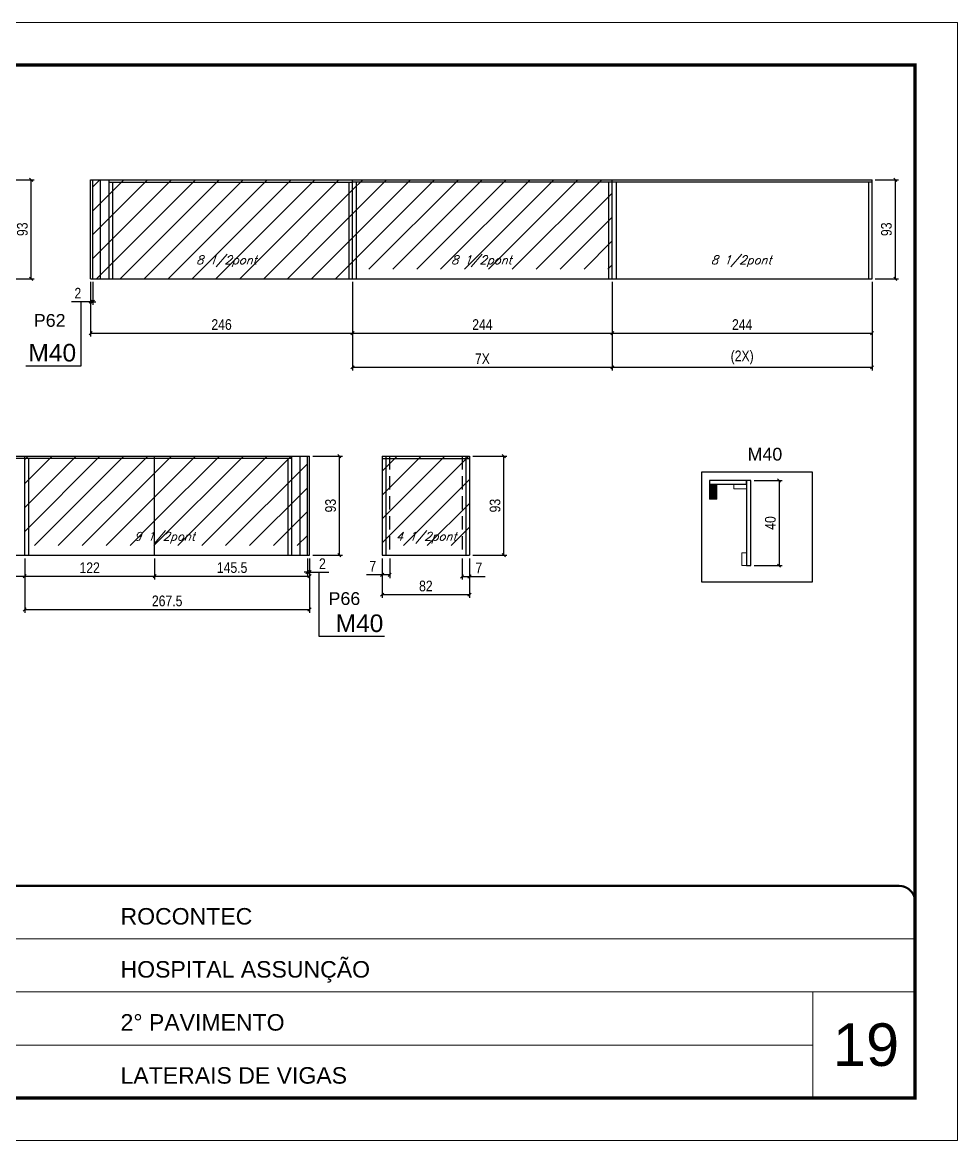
# Model space of a CAD drawing. Extents: x 137137 to 143418, y 10464 to 34486.
# Drawn here: x 140927 to 141806, y 28841 to 29891 of the extents above; entities that cross this region are included whole.
import ezdxf

# ---------------------------------------------------------------- set-up
doc = ezdxf.new("R2010")
doc.units = 0
for name, pattern in [('CONTINUO', [0]), ('DASHED', [0.75, 0.5, -0.25]), ('HIDDEN', [0.375, 0.25, -0.125])]:
    doc.linetypes.add(name, pattern=pattern)
for name, color, linetype in [('5', 5, 'Continuous'), ('COTA', 241, 'Continuous'), ('NOMENCLATURA', 7, 'Continuous'), ('Painéis', 200, 'Continuous'), ('Reaproveitamento', 251, 'Continuous'), ('SARR_2.2x7', 40, 'Continuous'), ('SARR_3.5x7', 81, 'Continuous'), ('texto', 7, 'Continuous')]:
    doc.layers.add(name, color=color, linetype=linetype)
for name, color, linetype, lineweight in [('CARIMBO', 255, 'Continuous', 9), ('Folhas', 255, 'Continuous', 9), ('Madeira', 126, 'Continuous', 18), ('Sarr 2.2x7', 40, 'Continuous', 9), ('SARRAFO DE PRESSAO', 251, 'DASHED', 9)]:
    doc.layers.add(name, color=color, linetype=linetype, lineweight=lineweight)
doc.styles.add('ARIAL', font='arial.ttf')
doc.styles.add('COTA TECNICA', font='techl___.ttf', dxfattribs={"height": 10})
doc.styles.add('Romans', font='romans.shx')
doc.styles.get("Standard").update_dxf_attribs({"font": 'arial.ttf'})
doc.dimstyles.new('PAINEL', dxfattribs={"dimtxt": 10, "dimasz": 3, "dimexe": 3, "dimexo": 3, "dimgap": 3, "dimtad": 1, "dimdec": 1, "dimzin": 12, "dimdsep": 46, "dimtxsty": 'COTA TECNICA', "dimblk1": 'OBLIQUE', "dimblk2": 'OBLIQUE', "dimsah": 1, "dimcen": 0.9, "dimclrd": 4, "dimclre": 4, "dimclrt": 240, "dimadec": 1, "dimazin": 3, "dimtfac": 1, "dimtdec": 1, "dimtmove": 0, "dimatfit": 3, "dimfxl": 1, "dimtolj": 1, "dimtzin": 12, "dimarcsym": 0})
pattern_1 = [(45, (1585, -4e-12), (-11.2253202, 11.2253202), [])]
pattern_2 = [(45, (1822.164, -4e-12), (-11.2253202, 11.2253202), [])]

# ---------------------------------------------------------------- blocks, each defined once
blk = doc.blocks.new('9999999999')
at = {"color": 30, "linetype": 'CONTINUO'}
for p, q in [((98564.6, 34379.6), (99584, 34379.6)), ((98564.6, 34329.8), (99488, 34329.8)), ((99584, 34329.8), (99488, 34329.8)), ((99488, 34329.8), (99488, 34230.2)), ((98564.6, 34280), (99488, 34280))]:
    blk.add_line(p, q, dxfattribs=at)
at = {"color": 30, "linetype": 'CONTINUO', "const_width": 2}
blk.add_lwpolyline([(99584, 34230.2), (99584, 34414.4, 0.414214), (99569, 34429.4), (98229, 34429.4, 0.414214), (98214, 34414.4), (98214, 34245.2, 0.414214), (98229, 34230.2), (99584, 34230.2)], format="xyb", dxfattribs=at)
at = {"layer": 'Folhas'}
blk.add_lwpolyline([(98139, 34190.2), (99624, 34190.2), (99624, 35240.2), (98139, 35240.2)], close=True, dxfattribs=at)
at = {"layer": 'Folhas', "color": 30, "const_width": 3}
blk.add_lwpolyline([(98214, 34230.2), (99584, 34230.2), (99584, 35200.2), (98214, 35200.2)], close=True, dxfattribs=at)
at = {"color": 7, "linetype": 'Continuous', "ltscale": 5, "style": 'ARIAL'}
for s, height, p in [('ROCONTEC', 15.48, (98837.7, 34393.1)), ('HOSPITAL ASSUNÇÃO', 15.483, (98837.7, 34343.3)), ('2° PAVIMENTO', 15.483, (98837.7, 34293.5)), ('LATERAIS DE VIGAS', 15.483, (98837.7, 34243.7))]:
    blk.add_text(s, height=height, dxfattribs=at).set_placement(p)
blk = doc.blocks.new('_Oblique')
at = {"color": 0, "linetype": 'ByBlock', "lineweight": -2}
blk.add_line((-0.5, -0.5), (0.5, 0.5), dxfattribs=at)
blk = doc.blocks.new('*D90')
at = {"layer": 'COTA', "color": 4, "lineweight": -2, "ltscale": 25, "transparency": 16777216}
for p, q in [((140991.4, 29647.7), (140991.4, 29596.6)), ((141237.4, 29647.7), (141237.4, 29596.6)), ((140991.4, 29599.6), (141237.4, 29599.6))]:
    blk.add_line(p, q, dxfattribs=at)
at = {"layer": 'Defpoints', "color": 0, "ltscale": 25, "transparency": 16777216}
for p in [(140991.4, 29650.7), (141237.4, 29650.7), (141237.4, 29599.6)]:
    blk.add_point(p, dxfattribs=at)
at = {"layer": 'COTA', "color": 4, "lineweight": -2, "ltscale": 25, "transparency": 16777216, "xscale": 3, "yscale": 3, "zscale": 3, "rotation": 180}
blk.add_blockref('_Oblique', (140991.4, 29599.6), dxfattribs=at)
at = {"layer": 'COTA', "color": 4, "lineweight": -2, "ltscale": 25, "transparency": 16777216, "xscale": 3, "yscale": 3, "zscale": 3}
blk.add_blockref('_Oblique', (141237.4, 29599.6), dxfattribs=at)
at = {"layer": 'COTA', "color": 240, "ltscale": 25, "transparency": 16777216, "insert": (141114.4, 29607.7), "char_height": 10, "attachment_point": 5, "style": 'COTA TECNICA'}
blk.add_mtext('\\A1;246', dxfattribs=at)
blk = doc.blocks.new('*D91')
at = {"layer": 'COTA', "color": 4, "lineweight": -2, "ltscale": 25, "transparency": 16777216}
for p, q in [((141237.4, 29647.7), (141237.4, 29596.6)), ((141481.4, 29647.7), (141481.4, 29596.6)), ((141237.4, 29599.6), (141481.4, 29599.6))]:
    blk.add_line(p, q, dxfattribs=at)
at = {"layer": 'Defpoints', "color": 0, "ltscale": 25, "transparency": 16777216}
for p in [(141237.4, 29650.7), (141481.4, 29650.7), (141481.4, 29599.6)]:
    blk.add_point(p, dxfattribs=at)
at = {"layer": 'COTA', "color": 4, "lineweight": -2, "ltscale": 25, "transparency": 16777216, "xscale": 3, "yscale": 3, "zscale": 3, "rotation": 180}
blk.add_blockref('_Oblique', (141237.4, 29599.6), dxfattribs=at)
at = {"layer": 'COTA', "color": 4, "lineweight": -2, "ltscale": 25, "transparency": 16777216, "xscale": 3, "yscale": 3, "zscale": 3}
blk.add_blockref('_Oblique', (141481.4, 29599.6), dxfattribs=at)
at = {"layer": 'COTA', "color": 240, "ltscale": 25, "transparency": 16777216, "insert": (141359.4, 29607.7), "char_height": 10, "attachment_point": 5, "style": 'COTA TECNICA'}
blk.add_mtext('\\A1;244', dxfattribs=at)
blk = doc.blocks.new('*D92')
at = {"layer": 'COTA', "color": 4, "lineweight": -2, "ltscale": 25, "transparency": 16777216}
for p, q in [((141200, 29484.2), (141228, 29484.2)), ((141225, 29484.2), (141225, 29391.2)), ((141200, 29391.2), (141228, 29391.2))]:
    blk.add_line(p, q, dxfattribs=at)
at = {"layer": 'Defpoints', "color": 0, "ltscale": 25, "transparency": 16777216}
for p in [(141197, 29484.2), (141197, 29391.2), (141225, 29391.2)]:
    blk.add_point(p, dxfattribs=at)
at = {"layer": 'COTA', "color": 4, "lineweight": -2, "ltscale": 25, "transparency": 16777216, "xscale": 3, "yscale": 3, "zscale": 3}
for p, rotation in [((141225, 29484.2), 90), ((141225, 29391.2), 270)]:
    blk.add_blockref('_Oblique', p, dxfattribs=dict(at, rotation=rotation))
at = {"layer": 'COTA', "color": 240, "ltscale": 25, "transparency": 16777216, "insert": (141216.8, 29437.7), "char_height": 10, "attachment_point": 5, "rotation": 90, "style": 'COTA TECNICA'}
blk.add_mtext('\\A1;93', dxfattribs=at)
blk = doc.blocks.new('*D89')
at = {"layer": 'COTA', "color": 4, "lineweight": -2, "ltscale": 25, "transparency": 16777216}
for p, q in [((141237.4, 29647.7), (141237.4, 29564.6)), ((141481.4, 29647.7), (141481.4, 29564.6)), ((141237.4, 29567.6), (141481.4, 29567.6))]:
    blk.add_line(p, q, dxfattribs=at)
at = {"layer": 'Defpoints', "color": 0, "ltscale": 25, "transparency": 16777216}
for p in [(141237.4, 29650.7), (141481.4, 29650.7), (141481.4, 29567.6)]:
    blk.add_point(p, dxfattribs=at)
at = {"layer": 'COTA', "color": 4, "lineweight": -2, "ltscale": 25, "transparency": 16777216, "xscale": 3, "yscale": 3, "zscale": 3, "rotation": 180}
blk.add_blockref('_Oblique', (141237.4, 29567.6), dxfattribs=at)
at = {"layer": 'COTA', "color": 4, "lineweight": -2, "ltscale": 25, "transparency": 16777216, "xscale": 3, "yscale": 3, "zscale": 3}
blk.add_blockref('_Oblique', (141481.4, 29567.6), dxfattribs=at)
at = {"layer": 'COTA', "color": 240, "ltscale": 25, "transparency": 16777216, "insert": (141359.4, 29575.6), "char_height": 10, "attachment_point": 5, "style": 'COTA TECNICA'}
blk.add_mtext('\\A1;7X', dxfattribs=at)
blk = doc.blocks.new('*D93')
at = {"layer": 'COTA', "color": 4, "lineweight": -2, "ltscale": 25, "transparency": 16777216}
for p, q in [((140929.5, 29388.2), (140929.5, 29337.1)), ((141197, 29388.2), (141197, 29337.1)), ((140929.5, 29340.1), (141197, 29340.1))]:
    blk.add_line(p, q, dxfattribs=at)
at = {"layer": 'Defpoints', "color": 0, "ltscale": 25, "transparency": 16777216}
for p in [(140929.5, 29391.2), (141197, 29391.2), (141197, 29340.1)]:
    blk.add_point(p, dxfattribs=at)
at = {"layer": 'COTA', "color": 4, "lineweight": -2, "ltscale": 25, "transparency": 16777216, "xscale": 3, "yscale": 3, "zscale": 3, "rotation": 180}
blk.add_blockref('_Oblique', (140929.5, 29340.1), dxfattribs=at)
at = {"layer": 'COTA', "color": 4, "lineweight": -2, "ltscale": 25, "transparency": 16777216, "xscale": 3, "yscale": 3, "zscale": 3}
blk.add_blockref('_Oblique', (141197, 29340.1), dxfattribs=at)
at = {"layer": 'COTA', "color": 240, "ltscale": 25, "transparency": 16777216, "insert": (141063.3, 29348.2), "char_height": 10, "attachment_point": 5, "style": 'COTA TECNICA'}
blk.add_mtext('\\A1;267.5', dxfattribs=at)
blk = doc.blocks.new('*D94')
at = {"layer": 'COTA', "color": 4, "lineweight": -2, "ltscale": 25, "transparency": 16777216}
for p, q in [((140929.5, 29388.2), (140929.5, 29368.4)), ((141051.5, 29388.2), (141051.5, 29368.4)), ((140929.5, 29371.4), (141051.5, 29371.4))]:
    blk.add_line(p, q, dxfattribs=at)
at = {"layer": 'Defpoints', "color": 0, "ltscale": 25, "transparency": 16777216}
for p in [(140929.5, 29391.2), (141051.5, 29391.2), (141051.5, 29371.4)]:
    blk.add_point(p, dxfattribs=at)
at = {"layer": 'COTA', "color": 4, "lineweight": -2, "ltscale": 25, "transparency": 16777216, "xscale": 3, "yscale": 3, "zscale": 3, "rotation": 180}
blk.add_blockref('_Oblique', (140929.5, 29371.4), dxfattribs=at)
at = {"layer": 'COTA', "color": 4, "lineweight": -2, "ltscale": 25, "transparency": 16777216, "xscale": 3, "yscale": 3, "zscale": 3}
blk.add_blockref('_Oblique', (141051.5, 29371.4), dxfattribs=at)
at = {"layer": 'COTA', "color": 240, "ltscale": 25, "transparency": 16777216, "insert": (140990.5, 29379.4), "char_height": 10, "attachment_point": 5, "style": 'COTA TECNICA'}
blk.add_mtext('\\A1;122', dxfattribs=at)
blk = doc.blocks.new('*D95')
at = {"layer": 'COTA', "color": 4, "lineweight": -2, "ltscale": 25, "transparency": 16777216}
for p, q in [((141051.5, 29388.2), (141051.5, 29368.4)), ((141197, 29388.2), (141197, 29368.4)), ((141051.5, 29371.4), (141197, 29371.4))]:
    blk.add_line(p, q, dxfattribs=at)
at = {"layer": 'Defpoints', "color": 0, "ltscale": 25, "transparency": 16777216}
for p in [(141051.5, 29391.2), (141197, 29391.2), (141197, 29371.4)]:
    blk.add_point(p, dxfattribs=at)
at = {"layer": 'COTA', "color": 4, "lineweight": -2, "ltscale": 25, "transparency": 16777216, "xscale": 3, "yscale": 3, "zscale": 3, "rotation": 180}
blk.add_blockref('_Oblique', (141051.5, 29371.4), dxfattribs=at)
at = {"layer": 'COTA', "color": 4, "lineweight": -2, "ltscale": 25, "transparency": 16777216, "xscale": 3, "yscale": 3, "zscale": 3}
blk.add_blockref('_Oblique', (141197, 29371.4), dxfattribs=at)
at = {"layer": 'COTA', "color": 240, "ltscale": 25, "transparency": 16777216, "insert": (141124.3, 29379.5), "char_height": 10, "attachment_point": 5, "style": 'COTA TECNICA'}
blk.add_mtext('\\A1;145.5', dxfattribs=at)
blk = doc.blocks.new('*D171')
at = {"layer": 'COTA', "color": 4, "lineweight": -2, "ltscale": 25, "transparency": 16777216}
for p, q in [((141195, 29388.2), (141195, 29372.2)), ((141197, 29388.2), (141197, 29372.2)), ((141195, 29375.2), (141192, 29375.2)), ((141195, 29375.2), (141197, 29375.2)), ((141197, 29375.2), (141215.1, 29375.2))]:
    blk.add_line(p, q, dxfattribs=at)
at = {"layer": 'Defpoints', "color": 0, "ltscale": 25, "transparency": 16777216}
for p in [(141195, 29391.2), (141197, 29391.2), (141197, 29375.2)]:
    blk.add_point(p, dxfattribs=at)
at = {"layer": 'COTA', "color": 4, "lineweight": -2, "ltscale": 25, "transparency": 16777216, "xscale": 3, "yscale": 3, "zscale": 3}
blk.add_blockref('_Oblique', (141195, 29375.2), dxfattribs=at)
at = {"layer": 'COTA', "color": 4, "lineweight": -2, "ltscale": 25, "transparency": 16777216, "xscale": 3, "yscale": 3, "zscale": 3, "rotation": 180}
blk.add_blockref('_Oblique', (141197, 29375.2), dxfattribs=at)
at = {"layer": 'COTA', "color": 240, "ltscale": 25, "transparency": 16777216, "insert": (141209.1, 29383.2), "char_height": 10, "attachment_point": 5, "style": 'COTA TECNICA'}
blk.add_mtext('\\A1;2', dxfattribs=at)
blk = doc.blocks.new('*D172')
at = {"layer": 'Defpoints', "color": 0, "linetype": 'ByBlock', "transparency": 16777216}
for p in [(141611.6, 29461.4), (141611.6, 29381.4), (141638, 29381.4)]:
    blk.add_point(p, dxfattribs=at)
at = {"layer": 'Sarr 2.2x7', "color": 4, "linetype": 'ByBlock', "lineweight": -2, "transparency": 16777216}
for p, q in [((141614.6, 29461.4), (141641, 29461.4)), ((141638, 29461.4), (141638, 29381.4)), ((141614.6, 29381.4), (141641, 29381.4))]:
    blk.add_line(p, q, dxfattribs=at)
at = {"layer": 'Sarr 2.2x7', "color": 4, "linetype": 'ByBlock', "lineweight": -2, "transparency": 16777216, "xscale": 3, "yscale": 3, "zscale": 3}
for p, rotation in [((141638, 29461.4), 90), ((141638, 29381.4), 270)]:
    blk.add_blockref('_Oblique', p, dxfattribs=dict(at, rotation=rotation))
at = {"layer": 'Sarr 2.2x7', "color": 240, "linetype": 'ByBlock', "transparency": 16777216, "insert": (141629.9, 29421.4), "char_height": 10, "attachment_point": 5, "rotation": 90, "style": 'COTA TECNICA'}
blk.add_mtext('\\A1;40', dxfattribs=at)
blk = doc.blocks.new('*D173')
at = {"layer": 'COTA', "color": 4, "lineweight": -2, "ltscale": 25, "transparency": 16777216}
for p, q in [((141340.3, 29388.2), (141340.3, 29368.2)), ((141347.3, 29388.2), (141347.3, 29368.2)), ((141340.3, 29371.2), (141347.3, 29371.2)), ((141347.3, 29371.2), (141362, 29371.2))]:
    blk.add_line(p, q, dxfattribs=at)
at = {"layer": 'Defpoints', "color": 0, "ltscale": 25, "transparency": 16777216}
for p in [(141340.3, 29391.2), (141347.3, 29391.2), (141347.3, 29371.2)]:
    blk.add_point(p, dxfattribs=at)
at = {"layer": 'COTA', "color": 4, "lineweight": -2, "ltscale": 25, "transparency": 16777216, "xscale": 3, "yscale": 3, "zscale": 3, "rotation": 180}
blk.add_blockref('_Oblique', (141340.3, 29371.2), dxfattribs=at)
at = {"layer": 'COTA', "color": 4, "lineweight": -2, "ltscale": 25, "transparency": 16777216, "xscale": 3, "yscale": 3, "zscale": 3}
blk.add_blockref('_Oblique', (141347.3, 29371.2), dxfattribs=at)
at = {"layer": 'COTA', "color": 240, "ltscale": 25, "transparency": 16777216, "insert": (141356.1, 29379.3), "char_height": 10, "attachment_point": 5, "style": 'COTA TECNICA'}
blk.add_mtext('\\A1;7', dxfattribs=at)
blk = doc.blocks.new('*D174')
at = {"layer": 'COTA', "color": 4, "lineweight": -2, "ltscale": 25, "transparency": 16777216}
for p, q in [((141265.3, 29388.2), (141265.3, 29369.7)), ((141272.3, 29388.2), (141272.3, 29369.7)), ((141265.3, 29372.7), (141250.5, 29372.7)), ((141272.3, 29372.7), (141265.3, 29372.7))]:
    blk.add_line(p, q, dxfattribs=at)
at = {"layer": 'Defpoints', "color": 0, "ltscale": 25, "transparency": 16777216}
for p in [(141265.3, 29391.2), (141272.3, 29391.2), (141265.3, 29372.7)]:
    blk.add_point(p, dxfattribs=at)
at = {"layer": 'COTA', "color": 4, "lineweight": -2, "ltscale": 25, "transparency": 16777216, "xscale": 3, "yscale": 3, "zscale": 3, "rotation": 180}
blk.add_blockref('_Oblique', (141265.3, 29372.7), dxfattribs=at)
at = {"layer": 'COTA', "color": 4, "lineweight": -2, "ltscale": 25, "transparency": 16777216, "xscale": 3, "yscale": 3, "zscale": 3}
blk.add_blockref('_Oblique', (141272.3, 29372.7), dxfattribs=at)
at = {"layer": 'COTA', "color": 240, "ltscale": 25, "transparency": 16777216, "insert": (141256.4, 29380.8), "char_height": 10, "attachment_point": 5, "style": 'COTA TECNICA'}
blk.add_mtext('\\A1;7', dxfattribs=at)
blk = doc.blocks.new('*D175')
at = {"layer": 'COTA', "color": 4, "lineweight": -2, "ltscale": 25, "transparency": 16777216}
for p, q in [((141265.3, 29388.2), (141265.3, 29351.1)), ((141347.3, 29388.2), (141347.3, 29351.1)), ((141347.3, 29354.1), (141265.3, 29354.1))]:
    blk.add_line(p, q, dxfattribs=at)
at = {"layer": 'Defpoints', "color": 0, "ltscale": 25, "transparency": 16777216}
for p in [(141265.3, 29391.2), (141347.3, 29391.2), (141265.3, 29354.1)]:
    blk.add_point(p, dxfattribs=at)
at = {"layer": 'COTA', "color": 4, "lineweight": -2, "ltscale": 25, "transparency": 16777216, "xscale": 3, "yscale": 3, "zscale": 3, "rotation": 180}
blk.add_blockref('_Oblique', (141265.3, 29354.1), dxfattribs=at)
at = {"layer": 'COTA', "color": 4, "lineweight": -2, "ltscale": 25, "transparency": 16777216, "xscale": 3, "yscale": 3, "zscale": 3}
blk.add_blockref('_Oblique', (141347.3, 29354.1), dxfattribs=at)
at = {"layer": 'COTA', "color": 240, "ltscale": 25, "transparency": 16777216, "insert": (141306.3, 29362.2), "char_height": 10, "attachment_point": 5, "style": 'COTA TECNICA'}
blk.add_mtext('\\A1;82', dxfattribs=at)
blk = doc.blocks.new('*D176')
at = {"layer": 'COTA', "color": 4, "lineweight": -2, "ltscale": 25, "transparency": 16777216}
for p, q in [((141350.3, 29484.2), (141382.5, 29484.2)), ((141379.5, 29391.2), (141379.5, 29484.2)), ((141350.3, 29391.2), (141382.5, 29391.2))]:
    blk.add_line(p, q, dxfattribs=at)
at = {"layer": 'Defpoints', "color": 0, "ltscale": 25, "transparency": 16777216}
for p in [(141347.3, 29484.2), (141379.5, 29484.2), (141347.3, 29391.2)]:
    blk.add_point(p, dxfattribs=at)
at = {"layer": 'COTA', "color": 4, "lineweight": -2, "ltscale": 25, "transparency": 16777216, "xscale": 3, "yscale": 3, "zscale": 3}
for p, rotation in [((141379.5, 29484.2), 90), ((141379.5, 29391.2), 270)]:
    blk.add_blockref('_Oblique', p, dxfattribs=dict(at, rotation=rotation))
at = {"layer": 'COTA', "color": 240, "ltscale": 25, "transparency": 16777216, "insert": (141371.3, 29437.7), "char_height": 10, "attachment_point": 5, "rotation": 90, "style": 'COTA TECNICA'}
blk.add_mtext('\\A1;93', dxfattribs=at)
blk = doc.blocks.new('*D992')
at = {"layer": 'COTA', "color": 4, "lineweight": -2, "ltscale": 25, "transparency": 16777216}
for p, q in [((140913.3, 29743.7), (140938.5, 29743.7)), ((140935.5, 29650.7), (140935.5, 29743.7)), ((140913.3, 29650.7), (140938.5, 29650.7))]:
    blk.add_line(p, q, dxfattribs=at)
at = {"layer": 'Defpoints', "color": 0, "ltscale": 25, "transparency": 16777216}
for p in [(140910.3, 29743.7), (140935.5, 29743.7), (140910.3, 29650.7)]:
    blk.add_point(p, dxfattribs=at)
at = {"layer": 'COTA', "color": 4, "lineweight": -2, "ltscale": 25, "transparency": 16777216, "xscale": 3, "yscale": 3, "zscale": 3}
for p, rotation in [((140935.5, 29743.7), 90), ((140935.5, 29650.7), 270)]:
    blk.add_blockref('_Oblique', p, dxfattribs=dict(at, rotation=rotation))
at = {"layer": 'COTA', "color": 240, "ltscale": 25, "transparency": 16777216, "insert": (140927.3, 29697.2), "char_height": 10, "attachment_point": 5, "rotation": 90, "style": 'COTA TECNICA'}
blk.add_mtext('\\A1;93', dxfattribs=at)
blk = doc.blocks.new('*D993')
at = {"layer": 'COTA', "color": 4, "lineweight": -2, "ltscale": 25, "transparency": 16777216}
for p, q in [((140991.4, 29647.7), (140991.4, 29626.2)), ((140993.4, 29647.7), (140993.4, 29626.2)), ((140991.4, 29629.2), (140973.3, 29629.2)), ((140993.4, 29629.2), (140991.4, 29629.2)), ((140993.4, 29629.2), (140996.4, 29629.2))]:
    blk.add_line(p, q, dxfattribs=at)
at = {"layer": 'Defpoints', "color": 0, "ltscale": 25, "transparency": 16777216}
for p in [(140991.4, 29650.7), (140993.4, 29650.7), (140991.4, 29629.2)]:
    blk.add_point(p, dxfattribs=at)
at = {"layer": 'COTA', "color": 4, "lineweight": -2, "ltscale": 25, "transparency": 16777216, "xscale": 3, "yscale": 3, "zscale": 3}
blk.add_blockref('_Oblique', (140991.4, 29629.2), dxfattribs=at)
at = {"layer": 'COTA', "color": 4, "lineweight": -2, "ltscale": 25, "transparency": 16777216, "xscale": 3, "yscale": 3, "zscale": 3, "rotation": 180}
blk.add_blockref('_Oblique', (140993.4, 29629.2), dxfattribs=at)
at = {"layer": 'COTA', "color": 240, "ltscale": 25, "transparency": 16777216, "insert": (140979.4, 29637.2), "char_height": 10, "attachment_point": 5, "style": 'COTA TECNICA'}
blk.add_mtext('\\A1;2', dxfattribs=at)
blk = doc.blocks.new('*D994')
at = {"layer": 'COTA', "color": 4, "lineweight": -2, "ltscale": 25, "transparency": 16777216}
for p, q in [((141481.4, 29647.7), (141481.4, 29596.6)), ((141725.4, 29647.7), (141725.4, 29596.6)), ((141481.4, 29599.6), (141725.4, 29599.6))]:
    blk.add_line(p, q, dxfattribs=at)
at = {"layer": 'Defpoints', "color": 0, "ltscale": 25, "transparency": 16777216}
for p in [(141481.4, 29650.7), (141725.4, 29650.7), (141725.4, 29599.6)]:
    blk.add_point(p, dxfattribs=at)
at = {"layer": 'COTA', "color": 4, "lineweight": -2, "ltscale": 25, "transparency": 16777216, "xscale": 3, "yscale": 3, "zscale": 3, "rotation": 180}
blk.add_blockref('_Oblique', (141481.4, 29599.6), dxfattribs=at)
at = {"layer": 'COTA', "color": 4, "lineweight": -2, "ltscale": 25, "transparency": 16777216, "xscale": 3, "yscale": 3, "zscale": 3}
blk.add_blockref('_Oblique', (141725.4, 29599.6), dxfattribs=at)
at = {"layer": 'COTA', "color": 240, "ltscale": 25, "transparency": 16777216, "insert": (141603.4, 29607.7), "char_height": 10, "attachment_point": 5, "style": 'COTA TECNICA'}
blk.add_mtext('\\A1;244', dxfattribs=at)
blk = doc.blocks.new('*D995')
at = {"layer": 'COTA', "color": 4, "lineweight": -2, "ltscale": 25, "transparency": 16777216}
for p, q in [((141481.4, 29647.7), (141481.4, 29564.6)), ((141725.4, 29647.7), (141725.4, 29564.6)), ((141481.4, 29567.6), (141725.4, 29567.6))]:
    blk.add_line(p, q, dxfattribs=at)
at = {"layer": 'Defpoints', "color": 0, "ltscale": 25, "transparency": 16777216}
for p in [(141481.4, 29650.7), (141725.4, 29650.7), (141725.4, 29567.6)]:
    blk.add_point(p, dxfattribs=at)
at = {"layer": 'COTA', "color": 4, "lineweight": -2, "ltscale": 25, "transparency": 16777216, "xscale": 3, "yscale": 3, "zscale": 3, "rotation": 180}
blk.add_blockref('_Oblique', (141481.4, 29567.6), dxfattribs=at)
at = {"layer": 'COTA', "color": 4, "lineweight": -2, "ltscale": 25, "transparency": 16777216, "xscale": 3, "yscale": 3, "zscale": 3}
blk.add_blockref('_Oblique', (141725.4, 29567.6), dxfattribs=at)
at = {"layer": 'COTA', "color": 240, "ltscale": 25, "transparency": 16777216, "insert": (141603.4, 29576.8), "char_height": 10, "attachment_point": 5, "style": 'COTA TECNICA'}
blk.add_mtext('\\A1;(2X)', dxfattribs=at)
blk = doc.blocks.new('*D996')
at = {"layer": 'COTA', "color": 4, "lineweight": -2, "ltscale": 25, "transparency": 16777216}
for p, q in [((140729.5, 29388.2), (140729.5, 29368.4)), ((140929.5, 29388.2), (140929.5, 29368.4)), ((140729.5, 29371.4), (140929.5, 29371.4))]:
    blk.add_line(p, q, dxfattribs=at)
at = {"layer": 'Defpoints', "color": 0, "ltscale": 25, "transparency": 16777216}
for p in [(140729.5, 29391.2), (140929.5, 29391.2), (140929.5, 29371.4)]:
    blk.add_point(p, dxfattribs=at)
at = {"layer": 'COTA', "color": 4, "lineweight": -2, "ltscale": 25, "transparency": 16777216, "xscale": 3, "yscale": 3, "zscale": 3, "rotation": 180}
blk.add_blockref('_Oblique', (140729.5, 29371.4), dxfattribs=at)
at = {"layer": 'COTA', "color": 4, "lineweight": -2, "ltscale": 25, "transparency": 16777216, "xscale": 3, "yscale": 3, "zscale": 3}
blk.add_blockref('_Oblique', (140929.5, 29371.4), dxfattribs=at)
at = {"layer": 'COTA', "color": 240, "ltscale": 25, "transparency": 16777216, "insert": (140829.5, 29379.5), "char_height": 10, "attachment_point": 5, "style": 'COTA TECNICA'}
blk.add_mtext('\\A1;200', dxfattribs=at)
blk = doc.blocks.new('*D999')
at = {"layer": 'COTA', "color": 4, "lineweight": -2, "ltscale": 25, "transparency": 16777216}
for p, q in [((141728.4, 29743.7), (141750.2, 29743.7)), ((141747.2, 29743.7), (141747.2, 29650.7)), ((141728.4, 29650.7), (141750.2, 29650.7))]:
    blk.add_line(p, q, dxfattribs=at)
at = {"layer": 'Defpoints', "color": 0, "ltscale": 25, "transparency": 16777216}
for p in [(141725.4, 29743.7), (141725.4, 29650.7), (141747.2, 29650.7)]:
    blk.add_point(p, dxfattribs=at)
at = {"layer": 'COTA', "color": 4, "lineweight": -2, "ltscale": 25, "transparency": 16777216, "xscale": 3, "yscale": 3, "zscale": 3}
for p, rotation in [((141747.2, 29743.7), 90), ((141747.2, 29650.7), 270)]:
    blk.add_blockref('_Oblique', p, dxfattribs=dict(at, rotation=rotation))
at = {"layer": 'COTA', "color": 240, "ltscale": 25, "transparency": 16777216, "insert": (141738.9, 29697.2), "char_height": 10, "attachment_point": 5, "rotation": 90, "style": 'COTA TECNICA'}
blk.add_mtext('\\A1;93', dxfattribs=at)

msp = doc.modelspace()

# ---------------------------------------------------------------- hatches: boundary and pattern name
at = {"layer": 'Madeira'}
h = msp.add_hatch(dxfattribs=at)
h.set_pattern_fill('ANSI31', color=256, scale=0.2, angle=270, style=0)
h.set_pattern_definition([(315, (158216.5476, 16109.67876), (0.449012806, 0.449012806), [])])
h.paths.add_polyline_path([(141572.61, 29443.81), (141579.61, 29443.81), (141579.61, 29457.81), (141572.61, 29457.81)])
at = {"layer": 'Reaproveitamento', "ltscale": 25}
h = msp.add_hatch(dxfattribs=at)
h.set_pattern_fill('ANSI31', color=256, scale=5)
h.set_pattern_definition(pattern_1)
h.paths.add_polyline_path([(140993.42, 29743.66), (140993.42, 29650.66), (141237.42, 29650.66), (141237.42, 29743.66)])
h.paths.add_polyline_path([(141082.66, 29659.12), (141150.28, 29659.12), (141155.78, 29675.1), (141088.16, 29675.1)], flags=24)
h = msp.add_hatch(dxfattribs=at)
h.set_pattern_fill('ANSI31', color=256, scale=5)
h.set_pattern_definition(pattern_1)
h.paths.add_polyline_path([(141481.42, 29743.66), (141237.42, 29743.66), (141237.42, 29659.66), (141481.42, 29659.66)])
h.paths.add_polyline_path([(141322.15, 29668.12), (141389.77, 29668.12), (141395.27, 29684.1), (141327.65, 29684.1)], flags=24)
h = msp.add_hatch(dxfattribs=at)
h.set_pattern_fill('ANSI31', color=256, scale=5)
h.set_pattern_definition(pattern_2)
h.paths.add_polyline_path([(141051.54, 29484.16), (140929.54, 29484.16), (140929.54, 29400.16), (141051.54, 29400.16)])
h = msp.add_hatch(dxfattribs=at)
h.set_pattern_fill('ANSI31', color=256, scale=5)
h.set_pattern_definition(pattern_2)
h.paths.add_polyline_path([(141195.04, 29484.16), (141051.54, 29484.16), (141051.54, 29400.16), (141195.04, 29400.16)])
h = msp.add_hatch(dxfattribs=at)
h.set_pattern_fill('ANSI31', color=256, scale=5)
h.set_pattern_definition(pattern_1)
h.paths.add_polyline_path([(141347.26, 29484.16), (141265.26, 29484.16), (141265.26, 29400.16), (141347.26, 29400.16)])
h.paths.add_polyline_path([(141270.04, 29408.63), (141337.66, 29408.63), (141343.16, 29424.6), (141275.54, 29424.6)], flags=24)

# ---------------------------------------------------------------- linework, layer by layer
at = {"linetype": 'ByBlock'}
msp.add_lwpolyline([(141565.62, 29469.57), (141669.05, 29469.57), (141669.05, 29365.72), (141565.62, 29365.72)], close=True, dxfattribs=at)
at = {"layer": 'Madeira'}
msp.add_lwpolyline([(141572.61, 29457.81), (141579.61, 29457.81), (141579.61, 29443.81), (141572.61, 29443.81)], close=True, dxfattribs=at)
at = {"layer": 'NOMENCLATURA', "linetype": 'Continuous'}
for p, q in [((140982.37, 29568.86), (140982.37, 29629.2)), ((140930.46, 29568.86), (140982.37, 29568.86)), ((141206.09, 29314.83), (141206.09, 29375.17)), ((141267.58, 29314.83), (141206.09, 29314.83))]:
    msp.add_line(p, q, dxfattribs=at)
at = {"layer": 'Painéis'}
for p, q in [((140991.42, 29743.66), (141725.42, 29743.66)), ((140991.42, 29650.66), (141725.42, 29650.66)), ((140729.54, 29484.16), (141197.04, 29484.16)), ((140729.54, 29391.16), (141197.04, 29391.16))]:
    msp.add_line(p, q, dxfattribs=at)
at = {"layer": 'Painéis', "ltscale": 25}
for p, q in [((140991.42, 29650.66), (140991.42, 29743.66)), ((140993.42, 29650.66), (140993.42, 29743.66)), ((141237.42, 29650.66), (141237.42, 29743.66)), ((141481.42, 29650.66), (141481.42, 29743.66)), ((141725.42, 29650.66), (141725.42, 29743.66)), ((140929.54, 29391.16), (140929.54, 29484.16)), ((141051.54, 29391.16), (141051.54, 29484.16)), ((141195.04, 29391.16), (141195.04, 29484.16)), ((141197.04, 29391.16), (141197.04, 29484.16)), ((141265.26, 29484.16), (141347.26, 29484.16)), ((141265.26, 29484.16), (141265.26, 29391.16)), ((141347.26, 29484.16), (141347.26, 29391.16)), ((141265.26, 29391.16), (141347.26, 29391.16))]:
    msp.add_line(p, q, dxfattribs=at)
at = {"layer": 'Painéis', "linetype": 'ByBlock'}
msp.add_lwpolyline([(141607.57, 29461.41), (141572.63, 29461.41), (141572.63, 29457.81), (141607.57, 29457.81), (141607.57, 29461.41)], dxfattribs=at)
at = {"layer": 'Painéis'}
msp.add_lwpolyline([(141607.57, 29381.41), (141611.57, 29381.41), (141611.57, 29461.41), (141607.57, 29461.41)], close=True, dxfattribs=at)
at = {"layer": 'Sarr 2.2x7', "linetype": 'ByBlock'}
for points in [[(141607.57, 29457.81), (141595.57, 29457.81), (141595.57, 29453.41), (141607.57, 29453.41), (141607.57, 29457.81)], [(141607.57, 29381.41), (141607.57, 29393.41), (141603.17, 29393.41), (141603.17, 29381.41), (141607.57, 29381.41)]]:
    msp.add_lwpolyline(points, dxfattribs=at)
at = {"layer": 'SARR_2.2x7', "linetype": 'Continuous'}
for p, q in [((141000.42, 29743.66), (141000.42, 29650.66)), ((141008.42, 29741.46), (141237.42, 29741.46)), ((141481.42, 29741.46), (141237.42, 29741.46)), ((141725.42, 29741.46), (141481.42, 29741.46)), ((141188.04, 29484.16), (141188.04, 29391.16)), ((140929.54, 29481.96), (140729.54, 29481.96)), ((141180.04, 29481.96), (140929.54, 29481.96)), ((141265.26, 29481.96), (141347.26, 29481.96))]:
    msp.add_line(p, q, dxfattribs=at)
at = {"layer": 'SARR_2.2x7', "linetype": 'HIDDEN', "ltscale": 50}
for p, q in [((141272.26, 29484.16), (141272.26, 29391.16)), ((141340.26, 29484.16), (141340.26, 29391.16))]:
    msp.add_line(p, q, dxfattribs=at)
at = {"layer": 'SARR_3.5x7'}
for p, q in [((141008.42, 29743.66), (141008.42, 29650.66)), ((141011.92, 29741.46), (141011.92, 29650.66)), ((141233.92, 29741.46), (141233.92, 29650.66)), ((141240.92, 29741.46), (141240.92, 29650.66)), ((141477.92, 29741.46), (141477.92, 29650.66)), ((141484.92, 29741.46), (141484.92, 29650.66)), ((141721.92, 29741.46), (141721.92, 29650.66)), ((141180.04, 29484.16), (141180.04, 29391.16)), ((141268.76, 29484.16), (141268.76, 29391.16)), ((141343.76, 29484.16), (141343.76, 29391.16)), ((140933.04, 29481.96), (140933.04, 29391.16)), ((141176.54, 29481.97), (141176.54, 29391.16))]:
    msp.add_line(p, q, dxfattribs=at)

# ---------------------------------------------------------------- block references
at = {"layer": 'SARRAFO DE PRESSAO', "color": 6, "linetype": 'ByBlock'}
msp.add_blockref('9999999999', (42181.81, -5348.73), dxfattribs=at)

# ---------------------------------------------------------------- texts
at = {"layer": '5', "linetype": 'Continuous'}
for s, p in [('P62', (140938.04, 29605.62)), ('P66', (141214.87, 29344.45))]:
    msp.add_text(s, height=12, rotation=0.00004, dxfattribs=at).set_placement(p)
at = {"layer": '5', "color": 7, "linetype": 'Continuous'}
msp.add_text('M40', height=12, rotation=359.99996, dxfattribs=at).set_placement((141608.46, 29480.01))
at = {"layer": 'CARIMBO', "style": 'ARIAL'}
msp.add_text('19', height=40, dxfattribs=at).set_placement((141688.65, 28911.62))
at = {"layer": 'NOMENCLATURA', "linetype": 'Continuous'}
for rotation, p in [(360, (140932.97, 29573.06)), (0, (141221.49, 29319.03))]:
    msp.add_text('M40', height=16.5, rotation=rotation, dxfattribs=at).set_placement(p)
at = {"layer": 'texto', "color": 2, "char_height": 8, "attachment_point": 5, "style": 'Romans'}
for s, insert in [('{\\Q19;\\C256;8 1/2pont}', (141119.03, 29667.11)), ('{\\Q19;\\C256;8 1/2pont}', (141358.52, 29667.11)), ('{\\Q19;\\C256;8 1/2pont}', (141602.52, 29667.11)), ('{\\Q19;\\C256;9 1/2pont}', (141060.93, 29407.61)), ('{\\Q19;\\C256;4 1/2pont}', (141306.61, 29407.61))]:
    msp.add_mtext(s, dxfattribs=dict(at, insert=insert))

# ---------------------------------------------------------------- dimensions: what is measured, and where the dimension line sits
at = {"layer": 'COTA', "ltscale": 25}
for base, p1, p2, picture, middle in [((140935.54, 29743.66), (140910.31, 29650.66), (140910.31, 29743.66), '*D992', (140927.29, 29697.16)), ((141747.15, 29650.66), (141725.42, 29743.66), (141725.42, 29650.66), '*D999', (141738.9, 29697.16)), ((141225.03, 29391.16), (141197.04, 29484.16), (141197.04, 29391.16), '*D92', (141216.78, 29437.66)), ((141379.52, 29484.16), (141347.26, 29391.16), (141347.26, 29484.16), '*D176', (141371.28, 29437.66))]:
    dim = msp.add_linear_dim(base=base, p1=p1, p2=p2, angle=90, dimstyle='PAINEL', dxfattribs=at)
    dim.commit()
    dim.dimension.update_dxf_attribs({"geometry": picture, "text_midpoint": middle})
for base, p1, p2, picture, middle in [((140991.42, 29629.2), (140993.42, 29650.66), (140991.42, 29650.66), '*D993', (140979.37, 29637.2)), ((141237.42, 29599.63), (140991.42, 29650.66), (141237.42, 29650.66), '*D90', (141114.42, 29607.73)), ((141481.42, 29599.63), (141237.42, 29650.66), (141481.42, 29650.66), '*D91', (141359.42, 29607.7)), ((141725.42, 29599.63), (141481.42, 29650.66), (141725.42, 29650.66), '*D994', (141603.42, 29607.7)), ((140929.54, 29371.36), (140729.54, 29391.16), (140929.54, 29391.16), '*D996', (140829.54, 29379.47)), ((141197.04, 29340.13), (140929.54, 29391.16), (141197.04, 29391.16), '*D93', (141063.29, 29348.24)), ((141051.54, 29371.36), (140929.54, 29391.16), (141051.54, 29391.16), '*D94', (140990.54, 29379.42)), ((141197.04, 29375.17), (141195.04, 29391.16), (141197.04, 29391.16), '*D171', (141209.09, 29383.17)), ((141265.26, 29372.7), (141272.26, 29391.16), (141265.26, 29391.16), '*D174', (141256.4, 29380.77)), ((141265.26, 29354.07), (141347.26, 29391.16), (141265.26, 29391.16), '*D175', (141306.26, 29362.16)), ((141347.26, 29371.2), (141340.26, 29391.16), (141347.26, 29391.16), '*D173', (141356.13, 29379.27))]:
    dim = msp.add_linear_dim(base=base, p1=p1, p2=p2, dimstyle='PAINEL', dxfattribs=at)
    dim.commit()
    dim.dimension.update_dxf_attribs({"geometry": picture, "text_midpoint": middle})
for base, p1, p2, text, picture, middle in [((141481.42, 29567.56), (141237.42, 29650.66), (141481.42, 29650.66), '7X', '*D89', (141359.42, 29575.64)), ((141725.42, 29567.56), (141481.42, 29650.66), (141725.42, 29650.66), '(2X)', '*D995', (141603.42, 29576.78))]:
    dim = msp.add_linear_dim(base=base, p1=p1, p2=p2, text=text, dimstyle='PAINEL', dxfattribs=at)
    dim.commit()
    dim.dimension.update_dxf_attribs({"geometry": picture, "text_midpoint": middle})
dim = msp.add_linear_dim(base=(141197.04, 29371.36), p1=(141051.54, 29391.16), p2=(141197.04, 29391.16), dimstyle='PAINEL', override={"dimtmove": 1}, dxfattribs=at)
dim.commit()
dim.dimension.update_dxf_attribs({"geometry": '*D95', "text_midpoint": (141124.29, 29379.47)})
at = {"layer": 'Sarr 2.2x7', "linetype": 'ByBlock'}
dim = msp.add_linear_dim(base=(141638.01, 29381.41), p1=(141611.57, 29461.41), p2=(141611.57, 29381.41), angle=90, dimstyle='PAINEL', override={"dimlfac": 0.5}, dxfattribs=at)
dim.commit()
dim.dimension.update_dxf_attribs({"geometry": '*D172', "text_midpoint": (141629.91, 29421.41)})

doc.saveas('drawing.dxf')
